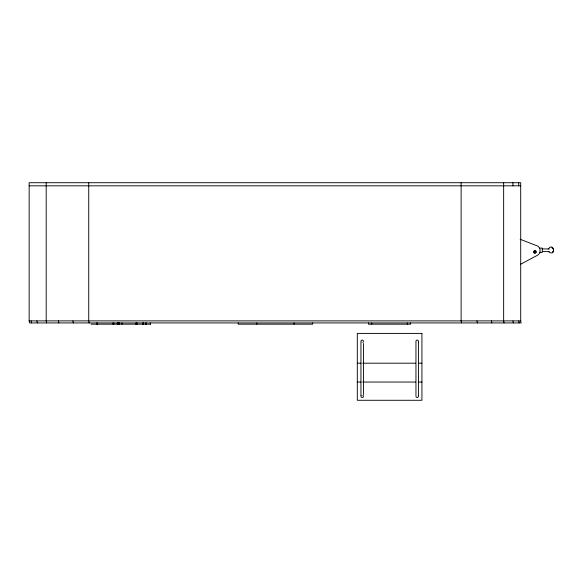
<?xml version="1.0" encoding="UTF-8"?>
<svg xmlns="http://www.w3.org/2000/svg" width="583" height="583" viewBox="0 0 583 583"><rect width="100%" height="100%" fill="white"/><g stroke="black" fill="none" stroke-linecap="round" stroke-linejoin="round"><path stroke-width="0.87" d="M542.263 250.85L542.27 248.103L539.894 248.096M542.263 251.798L542.256 252.388L539.88 252.381M549.317 251.594L542.256 251.572M548.246 248.999C553.806 241.595 556.583 257.067 548.69 251.878M553.26 250.909L552.509 251.951M520.4 264.369L537.861 255.062C540.922 253.08 540.922 248.118 537.861 246.135L520.153 239.27M29.15 185.824L520.699 185.824M29.15 320.89L520.699 320.89L521.115 322.931L29.565 322.931L29.15 320.89L29.15 182.719L520.699 182.719L520.699 320.89M91.05 324.17L150.589 324.17M357.306 363.194L360.95 363.194M362.764 363.194L415.562 363.194M418.288 363.194L421.932 363.194M357.306 382.047L360.95 382.047M362.764 382.047L415.562 382.047M418.288 382.047L421.932 382.047M542.263 248.926L549.324 248.948M551.861 247.717L553.223 249.014M518.732 320.89L519.14 322.931M512.931 320.89L513.346 322.931M504.062 322.931L503.646 320.89L503.646 182.719M491.425 320.89L491.833 322.931M476.96 320.89L477.375 322.931M461.532 322.931L461.117 320.89L461.117 182.719M89.148 322.931L88.733 320.89L88.733 182.719M72.882 320.89L73.298 322.931M58.424 320.89L58.839 322.931M46.611 322.931L46.195 320.89L46.195 182.719M36.918 320.89L37.327 322.931M31.118 320.89L31.533 322.931M518.732 182.719L518.732 185.824M512.931 182.719L512.931 185.824M418.441 342.279L418.441 395.602M415.956 341.864L415.956 395.602M410.636 322.931L410.636 324.17L368.434 324.17L368.434 322.931M407.313 322.931L407.313 324.17M371.757 322.931L371.757 324.17M363.435 343.431L363.435 394.545M360.95 342.279L360.95 395.602M312.692 322.931L312.692 324.17L238.214 324.17L238.214 322.931M294.072 322.931L294.072 324.17M256.833 322.931L256.833 324.17M150.385 322.931L150.385 324.17M146.311 322.931L146.311 324.17M145.699 322.931L145.699 324.17M143.425 322.931L143.425 324.17M143.258 322.931L143.258 324.17M142.755 322.931L142.755 324.17M136.932 322.931L136.932 324.17M136.837 322.931L136.837 324.17M136.539 322.931L136.539 324.17M135.883 322.931L135.883 324.17M121.956 322.931L121.956 324.17M119.165 322.931L119.165 324.17M119.092 322.931L119.092 324.17M118.065 322.931L118.065 324.17M117.926 322.931L117.926 324.17M117.606 322.931L117.606 324.17M117.518 322.931L117.518 324.17M117.249 322.931L117.249 324.17M113.845 322.931L113.845 324.17M113.051 322.931L113.051 324.17M97.135 322.931L97.135 324.17M97.011 322.931L97.011 324.17M415.956 341.317A1.239 1.239 0 0 1 417.523 340.115A1.239 1.239 0 0 1 418.273 341.937M361.117 341.937A1.239 1.239 0 0 1 361.577 340.239A1.239 1.239 0 0 1 363.267 340.698A1.239 1.239 0 0 1 362.815 342.389M418.273 395.66A1.239 1.239 0 0 1 417.523 397.482A1.239 1.239 0 0 1 415.956 396.28M362.815 395.208A1.239 1.239 0 0 1 363.267 396.906A1.239 1.239 0 0 1 361.577 397.358A1.239 1.239 0 0 1 361.117 395.66M421.932 333.403L357.306 333.403L357.306 400.281L421.932 400.281L421.932 333.403M118.888 324.17L118.888 322.931L118.866 324.17M534.181 252.92A1.261 1.261 0 0 0 536.214 252.118A1.261 1.261 0 0 0 534.502 250.763A1.261 1.261 0 0 0 534.181 252.92M534.473 252.577A0.823 0.823 0 0 0 535.799 252.053A0.823 0.823 0 0 0 534.684 251.171A0.823 0.823 0 0 0 534.473 252.577A0.823 0.823 0 0 0 535.777 252.053A0.823 0.823 0 0 0 534.662 251.171A0.823 0.823 0 0 0 534.451 252.577"/></g></svg>
